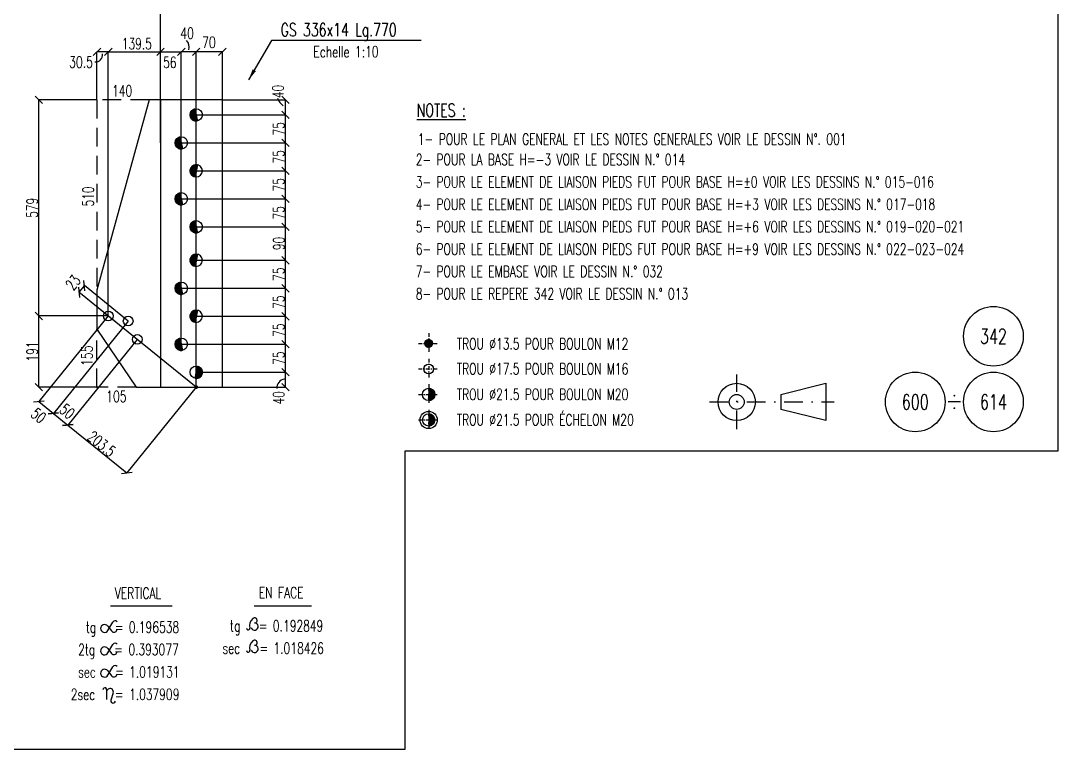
# Model space of a CAD drawing. Extents: x 591592 to 607812, y -3756 to 7724.
# Drawn here: x 602252 to 607812, y -3756 to 150 of the extents above; entities that cross this region are included whole.
import ezdxf
from ezdxf.enums import TextEntityAlignment as Align

# ---------------------------------------------------------------- set-up
doc = ezdxf.new("R2010")
doc.units = 0
doc.header["$LTSCALE"] = 200
doc.header["$MEASUREMENT"] = 0
doc.linetypes.add('DASHDOT', pattern=[1, 0.5, -0.25, 0, -0.25])
doc.linetypes.add('DASHED', pattern=[0.75, 0.5, -0.25])
doc.layers.get('0').update_dxf_attribs({"linetype": 'CONTINUOUS'})
for name, color, linetype in [('BOLLINI_1', 7, 'CONTINUOUS'), ('FORI', 2, 'CONTINUOUS'), ('LINEA-MEDIA', 7, 'CONTINUOUS'), ('LINEE_PIASTRA', 2, 'CONTINUOUS'), ('LINEE_PIASTRE', 2, 'CONTINUOUS'), ('LM', 7, 'CONTINUOUS'), ('LS', 7, 'CONTINUOUS'), ('MZ', 6, 'DASHDOT'), ('NOTATION', 2, 'CONTINUOUS'), ('PIASTRE', 5, 'CONTINUOUS'), ('PIEGA', 4, 'CONTINUOUS'), ('PIEGA_C_103_50', 7, 'CONTINUOUS'), ('SEZIONI', 7, 'CONTINUOUS'), ('titolo', 7, 'CONTINUOUS')]:
    doc.layers.add(name, color=color, linetype=linetype)
doc.styles.add('PIEGATI', font='ROMANS8.shx', dxfattribs={"width": 0.7})
doc.styles.add('QUOTE', font='ROMANS8.SHX', dxfattribs={"width": 0.7})
doc.styles.add('RQL', font='ROMANS8.SHX', dxfattribs={"width": 0.7})
doc.styles.add('RS', font='ROMANS8.shx', dxfattribs={"width": 0.7})
doc.styles.get("Standard").update_dxf_attribs({"font": 'ROMANS8.SHX', "width": 0.7})
doc.dimstyles.new('TRATTO', dxfattribs={"dimscale": 0, "dimtxt": 60, "dimasz": 40, "dimexe": 0, "dimexo": 0, "dimgap": 5, "dimtad": 1, "dimrnd": 0.5, "dimdsep": 46, "dimtxsty": 'RS', "dimblk1": 'OBLIQUE', "dimblk2": 'OBLIQUE', "dimsah": 1, "dimcen": 0.09, "dimclrd": 2, "dimclre": 2, "dimclrt": 7, "dimadec": 0, "dimazin": 0, "dimtfac": 1, "dimtix": 1, "dimtmove": 2, "dimatfit": 3, "dimfxl": 1, "dimtolj": 1, "dimtzin": 0, "dimarcsym": 0})

# ---------------------------------------------------------------- blocks, each defined once
blk = doc.blocks.new('xxx')
blk.add_circle((0, 0), 8)
at = {"color": 3, "style": 'RQL', "width": 0.7}
blk.add_attdef('POS', text='', height=4, dxfattribs=at).set_placement((0, 0), align=Align.MIDDLE)
at = {"color": 3, "style": 'RQL', "width": 0.7, "flags": 1}
blk.add_attdef('POS1', (-0.39, -5.42), '', height=2, dxfattribs=at)
at = {"style": 'RQL', "width": 0.7, "flags": 1}
blk.add_attdef('TIPO', (-0.39, -8.66), '', height=2, dxfattribs=at)
blk = doc.blocks.new('MRKR_98')
blk.add_point((0, 0))
at = {"color": 7, "style": 'QUOTE', "width": 0.5, "flags": 1}
for tag, p in [('TI', (3.7, 6.8)), ('NFORI', (3.7, 5.3)), ('AUX2', (3.7, 4.9)), ('FAM', (3.7, 4.5)), ('AUX1', (3.7, 4.2)), ('COMMESSA', (3.7, 3.8)), ('SPESSORE', (3.7, 2.5)), ('SV', (3.7, 1.8)), ('QUA', (3.7, 1.1)), ('DI_S', (3.7, 6.4)), ('D_S', (3.7, 6)), ('E_S', (3.7, 5.7)), ('MD', (3.7, 3.5)), ('MP', (3.7, 3.2)), ('LARGHEZZA', (3.7, 2.8)), ('NP', (3.7, 2.1)), ('PESO', (3.7, 1.4)), ('LUN', (3.7, 0.8)), ('PROF', (3.7, 0.4)), ('POS', (3.7, 0.1))]:
    blk.add_attdef(tag, p, '', height=0.2, dxfattribs=at)
at = {"color": 7, "flags": 1}
for tag, p in [('LAV1', (5.3, 6.9)), ('LAV2', (5.3, 6.5)), ('LAV3', (5.3, 6.2)), ('LAV4', (5.3, 5.9)), ('LAV5', (5.3, 5.5)), ('LAV6', (5.3, 5.2)), ('LAV7', (5.3, 4.9)), ('LAV8', (5.3, 4.5)), ('LAV9', (5.3, 4.2)), ('LAV10', (5.3, 3.9))]:
    blk.add_attdef(tag, p, '', height=0.2, dxfattribs=at)
blk = doc.blocks.new('16')
blk.add_circle((0, 0), 1)
blk = doc.blocks.new('20')
at = {"color": 0}
for p, q in [((0, 0.98), (0.02, 1)), ((0, 0.94), (0.06, 1)), ((1, -0.01), (0, 0.99)), ((0, 0.89), (0.1, 0.99)), ((0, 0.85), (0.14, 0.99)), ((0, 0.8), (0.18, 0.98)), ((0, 0.76), (0.22, 0.98)), ((0, 0.71), (0.25, 0.97)), ((0, 0.67), (0.29, 0.96)), ((1, -0.05), (0, 0.95)), ((0, 0.62), (0.32, 0.95)), ((0, 0.58), (0.36, 0.93)), ((0, 0.53), (0.39, 0.92)), ((0, 0.49), (0.42, 0.91)), ((1, -0.09), (0, 0.9)), ((0, 0.44), (0.45, 0.89)), ((0, 0.4), (0.48, 0.88)), ((0.99, -0.13), (0, 0.86)), ((0, 0.35), (0.51, 0.86)), ((0, 0.31), (0.54, 0.84)), ((0, 0.26), (0.56, 0.83)), ((0.99, -0.17), (0, 0.81)), ((0, 0.22), (0.59, 0.81)), ((0, 0.17), (0.61, 0.79)), ((0.98, -0.21), (0, 0.77)), ((0, 0.13), (0.64, 0.77)), ((0, 0.08), (0.66, 0.75)), ((0, 0.04), (0.69, 0.73)), ((0.97, -0.25), (0, 0.72)), ((0, -0.01), (0.71, 0.7)), ((0.96, -0.28), (0, 0.68)), ((0, -0.05), (0.73, 0.68)), ((0, -0.1), (0.75, 0.66)), ((0.95, -0.32), (0, 0.63)), ((0, -0.14), (0.77, 0.63)), ((0, -0.19), (0.79, 0.61)), ((0.94, -0.35), (0, 0.59)), ((0, -0.23), (0.81, 0.58)), ((0, -0.28), (0.83, 0.56)), ((0.92, -0.38), (0, 0.54)), ((0, -0.32), (0.85, 0.53)), ((0.91, -0.41), (0, 0.5)), ((0, -0.36), (0.87, 0.5)), ((0, -0.41), (0.88, 0.47)), ((0.9, -0.44), (0, 0.45)), ((0, -0.45), (0.9, 0.44)), ((0.88, -0.47), (0, 0.41)), ((0, -0.5), (0.91, 0.41)), ((0, -0.54), (0.92, 0.38)), ((0.87, -0.5), (0, 0.36)), ((0, -0.59), (0.94, 0.35)), ((0.85, -0.53), (0, 0.32)), ((0, -0.63), (0.95, 0.31)), ((0, -0.68), (0.96, 0.28)), ((0.83, -0.56), (0, 0.27)), ((0, -0.72), (0.97, 0.25)), ((0.81, -0.58), (0, 0.23)), ((0, -0.77), (0.98, 0.21)), ((0.79, -0.61), (0, 0.18)), ((0, -0.81), (0.99, 0.17)), ((0.77, -0.63), (0, 0.14)), ((0, -0.86), (0.99, 0.13)), ((0.75, -0.66), (0, 0.09)), ((0, -0.9), (1, 0.09)), ((0.73, -0.68), (0, 0.05)), ((0, -0.95), (1, 0.05)), ((0.71, -0.7), (0, 0.01)), ((0, -0.99), (1, 0.01)), ((1, 0.04), (0.04, 1)), ((1, 0.09), (0.09, 1)), ((0.99, 0.14), (0.14, 0.99)), ((0.98, 0.19), (0.19, 0.98)), ((0.97, 0.25), (0.25, 0.97)), ((0.95, 0.31), (0.31, 0.95)), ((0.92, 0.38), (0.38, 0.92)), ((0.88, 0.47), (0.47, 0.88)), ((0.81, 0.59), (0.59, 0.81)), ((0.69, -0.73), (0, -0.04)), ((0.66, -0.75), (0, -0.08)), ((0.64, -0.77), (0, -0.13)), ((0.61, -0.79), (0, -0.17)), ((0.59, -0.81), (0, -0.22)), ((0.56, -0.83), (0, -0.26)), ((0.54, -0.84), (0, -0.31)), ((0.51, -0.86), (0, -0.35)), ((0.48, -0.88), (0, -0.4)), ((0.45, -0.89), (0, -0.44)), ((0.42, -0.91), (0, -0.49)), ((0.39, -0.92), (0, -0.53)), ((0.36, -0.93), (0, -0.58)), ((0.32, -0.95), (0, -0.62)), ((0.29, -0.96), (0, -0.67)), ((0.25, -0.97), (0, -0.71)), ((0.22, -0.98), (0, -0.76)), ((0.18, -0.98), (0, -0.8)), ((0.14, -0.99), (0, -0.85)), ((0.1, -0.99), (0, -0.89)), ((0.04, -1), (1, -0.04)), ((0.09, -1), (1, -0.09)), ((0.14, -0.99), (0.99, -0.14)), ((0.19, -0.98), (0.98, -0.19)), ((0.25, -0.97), (0.97, -0.25)), ((0.31, -0.95), (0.95, -0.31)), ((0.38, -0.92), (0.92, -0.38)), ((0.47, -0.88), (0.88, -0.47)), ((0.59, -0.81), (0.81, -0.59))]:
    blk.add_line(p, q, dxfattribs=at)
blk.add_line((0, 1), (0, -1))
blk.add_circle((0, 0), 1)
blk = doc.blocks.new('_OBLIQUE')
at = {"color": 0, "linetype": 'ByBlock'}
blk.add_line((-0.5, -0.5), (0.5, 0.5), dxfattribs=at)
blk = doc.blocks.new('*D179')
at = {"layer": 'SEZIONI', "color": 2, "lineweight": -2, "transparency": 16777216}
for p, q in [((603192.6, -1734.1), (603670.6, -1734.1)), ((603670.6, -1814.1), (603670.6, -1734.1)), ((603332.6, -1814.1), (603670.6, -1814.1))]:
    blk.add_line(p, q, dxfattribs=at)
at = {"layer": 'SEZIONI', "color": 2, "lineweight": -2, "transparency": 16777216, "xscale": 40, "yscale": 40, "zscale": 40}
for p, rotation in [((603670.6, -1734.1), 90), ((603670.6, -1814.1), 270)]:
    blk.add_blockref('_OBLIQUE', p, dxfattribs=dict(at, rotation=rotation))
at = {"layer": 'SEZIONI', "color": 7, "transparency": 16777216, "insert": (603634.1, -1871.4), "char_height": 60, "attachment_point": 5, "rotation": 90, "style": 'RS'}
blk.add_mtext('\\A1;40', dxfattribs=at)
blk = doc.blocks.new('*D180')
at = {"layer": 'SEZIONI', "color": 2, "lineweight": -2, "transparency": 16777216}
for p, q in [((603112.6, -1584.1), (603670.6, -1584.1)), ((603670.6, -1734.1), (603670.6, -1584.1)), ((603192.6, -1734.1), (603670.6, -1734.1))]:
    blk.add_line(p, q, dxfattribs=at)
at = {"layer": 'SEZIONI', "color": 2, "lineweight": -2, "transparency": 16777216, "xscale": 40, "yscale": 40, "zscale": 40}
for p, rotation in [((603670.6, -1584.1), 90), ((603670.6, -1734.1), 270)]:
    blk.add_blockref('_OBLIQUE', p, dxfattribs=dict(at, rotation=rotation))
at = {"layer": 'SEZIONI', "color": 7, "transparency": 16777216, "insert": (603635.6, -1659.1), "char_height": 60, "attachment_point": 5, "rotation": 90, "style": 'RS'}
blk.add_mtext('\\A1;75', dxfattribs=at)
blk = doc.blocks.new('*D155')
at = {"layer": 'SEZIONI', "color": 2, "lineweight": -2, "transparency": 16777216}
for p, q in [((603192.6, -1434.1), (603670.6, -1434.1)), ((603670.6, -1584.1), (603670.6, -1434.1)), ((603112.6, -1584.1), (603670.6, -1584.1))]:
    blk.add_line(p, q, dxfattribs=at)
at = {"layer": 'SEZIONI', "color": 2, "lineweight": -2, "transparency": 16777216, "xscale": 40, "yscale": 40, "zscale": 40}
for p, rotation in [((603670.6, -1434.1), 90), ((603670.6, -1584.1), 270)]:
    blk.add_blockref('_OBLIQUE', p, dxfattribs=dict(at, rotation=rotation))
at = {"layer": 'SEZIONI', "color": 7, "transparency": 16777216, "insert": (603635.6, -1509.1), "char_height": 60, "attachment_point": 5, "rotation": 90, "style": 'RS'}
blk.add_mtext('\\A1;75', dxfattribs=at)
blk = doc.blocks.new('*D156')
at = {"layer": 'SEZIONI', "color": 2, "lineweight": -2, "transparency": 16777216}
for p, q in [((603112.6, -1284.1), (603670.6, -1284.1)), ((603670.6, -1434.1), (603670.6, -1284.1)), ((603192.6, -1434.1), (603670.6, -1434.1))]:
    blk.add_line(p, q, dxfattribs=at)
at = {"layer": 'SEZIONI', "color": 2, "lineweight": -2, "transparency": 16777216, "xscale": 40, "yscale": 40, "zscale": 40}
for p, rotation in [((603670.6, -1284.1), 90), ((603670.6, -1434.1), 270)]:
    blk.add_blockref('_OBLIQUE', p, dxfattribs=dict(at, rotation=rotation))
at = {"layer": 'SEZIONI', "color": 7, "transparency": 16777216, "insert": (603635.6, -1359.1), "char_height": 60, "attachment_point": 5, "rotation": 90, "style": 'RS'}
blk.add_mtext('\\A1;75', dxfattribs=at)
blk = doc.blocks.new('*D157')
at = {"layer": 'SEZIONI', "color": 2, "lineweight": -2, "transparency": 16777216}
for p, q in [((603192.6, -1134.1), (603670.6, -1134.1)), ((603670.6, -1284.1), (603670.6, -1134.1)), ((603112.6, -1284.1), (603670.6, -1284.1))]:
    blk.add_line(p, q, dxfattribs=at)
at = {"layer": 'SEZIONI', "color": 2, "lineweight": -2, "transparency": 16777216, "xscale": 40, "yscale": 40, "zscale": 40}
for p, rotation in [((603670.6, -1134.1), 90), ((603670.6, -1284.1), 270)]:
    blk.add_blockref('_OBLIQUE', p, dxfattribs=dict(at, rotation=rotation))
at = {"layer": 'SEZIONI', "color": 7, "transparency": 16777216, "insert": (603635.6, -1209.1), "char_height": 60, "attachment_point": 5, "rotation": 90, "style": 'RS'}
blk.add_mtext('\\A1;75', dxfattribs=at)
blk = doc.blocks.new('*D158')
at = {"layer": 'SEZIONI', "color": 2, "lineweight": -2, "transparency": 16777216}
for p, q in [((603192.6, -954.1), (603670.6, -954.1)), ((603670.6, -1134.1), (603670.6, -954.1)), ((603192.6, -1134.1), (603670.6, -1134.1))]:
    blk.add_line(p, q, dxfattribs=at)
at = {"layer": 'SEZIONI', "color": 2, "lineweight": -2, "transparency": 16777216, "xscale": 40, "yscale": 40, "zscale": 40}
for p, rotation in [((603670.6, -954.1), 90), ((603670.6, -1134.1), 270)]:
    blk.add_blockref('_OBLIQUE', p, dxfattribs=dict(at, rotation=rotation))
at = {"layer": 'SEZIONI', "color": 7, "transparency": 16777216, "insert": (603635.6, -1044.1), "char_height": 60, "attachment_point": 5, "rotation": 90, "style": 'RS'}
blk.add_mtext('\\A1;90', dxfattribs=at)
blk = doc.blocks.new('*D159')
at = {"layer": 'SEZIONI', "color": 2, "lineweight": -2, "transparency": 16777216}
for p, q in [((603112.6, -804.1), (603670.6, -804.1)), ((603670.6, -954.1), (603670.6, -804.1)), ((603192.6, -954.1), (603670.6, -954.1))]:
    blk.add_line(p, q, dxfattribs=at)
at = {"layer": 'SEZIONI', "color": 2, "lineweight": -2, "transparency": 16777216, "xscale": 40, "yscale": 40, "zscale": 40}
for p, rotation in [((603670.6, -804.1), 90), ((603670.6, -954.1), 270)]:
    blk.add_blockref('_OBLIQUE', p, dxfattribs=dict(at, rotation=rotation))
at = {"layer": 'SEZIONI', "color": 7, "transparency": 16777216, "insert": (603635.6, -879.1), "char_height": 60, "attachment_point": 5, "rotation": 90, "style": 'RS'}
blk.add_mtext('\\A1;75', dxfattribs=at)
blk = doc.blocks.new('*D160')
at = {"layer": 'SEZIONI', "color": 2, "lineweight": -2, "transparency": 16777216}
for p, q in [((603192.6, -654.1), (603670.6, -654.1)), ((603670.6, -804.1), (603670.6, -654.1)), ((603112.6, -804.1), (603670.6, -804.1))]:
    blk.add_line(p, q, dxfattribs=at)
at = {"layer": 'SEZIONI', "color": 2, "lineweight": -2, "transparency": 16777216, "xscale": 40, "yscale": 40, "zscale": 40}
for p, rotation in [((603670.6, -654.1), 90), ((603670.6, -804.1), 270)]:
    blk.add_blockref('_OBLIQUE', p, dxfattribs=dict(at, rotation=rotation))
at = {"layer": 'SEZIONI', "color": 7, "transparency": 16777216, "insert": (603635.6, -729.1), "char_height": 60, "attachment_point": 5, "rotation": 90, "style": 'RS'}
blk.add_mtext('\\A1;75', dxfattribs=at)
blk = doc.blocks.new('*D161')
at = {"layer": 'SEZIONI', "color": 2, "lineweight": -2, "transparency": 16777216}
for p, q in [((603112.6, -504.1), (603670.6, -504.1)), ((603670.6, -654.1), (603670.6, -504.1)), ((603192.6, -654.1), (603670.6, -654.1))]:
    blk.add_line(p, q, dxfattribs=at)
at = {"layer": 'SEZIONI', "color": 2, "lineweight": -2, "transparency": 16777216, "xscale": 40, "yscale": 40, "zscale": 40}
for p, rotation in [((603670.6, -504.1), 90), ((603670.6, -654.1), 270)]:
    blk.add_blockref('_OBLIQUE', p, dxfattribs=dict(at, rotation=rotation))
at = {"layer": 'SEZIONI', "color": 7, "transparency": 16777216, "insert": (603635.6, -579.1), "char_height": 60, "attachment_point": 5, "rotation": 90, "style": 'RS'}
blk.add_mtext('\\A1;75', dxfattribs=at)
blk = doc.blocks.new('*D162')
at = {"layer": 'SEZIONI', "color": 2, "lineweight": -2, "transparency": 16777216}
for p, q in [((603192.6, -354.1), (603670.6, -354.1)), ((603670.6, -504.1), (603670.6, -354.1)), ((603112.6, -504.1), (603670.6, -504.1))]:
    blk.add_line(p, q, dxfattribs=at)
at = {"layer": 'SEZIONI', "color": 2, "lineweight": -2, "transparency": 16777216, "xscale": 40, "yscale": 40, "zscale": 40}
for p, rotation in [((603670.6, -354.1), 90), ((603670.6, -504.1), 270)]:
    blk.add_blockref('_OBLIQUE', p, dxfattribs=dict(at, rotation=rotation))
at = {"layer": 'SEZIONI', "color": 7, "transparency": 16777216, "insert": (603635.6, -429.1), "char_height": 60, "attachment_point": 5, "rotation": 90, "style": 'RS'}
blk.add_mtext('\\A1;75', dxfattribs=at)
blk = doc.blocks.new('*D163')
at = {"layer": 'SEZIONI', "color": 2, "lineweight": -2, "transparency": 16777216}
for p, q in [((603332.6, -274.1), (603670.6, -274.1)), ((603670.6, -354.1), (603670.6, -274.1)), ((603192.6, -354.1), (603670.6, -354.1))]:
    blk.add_line(p, q, dxfattribs=at)
at = {"layer": 'SEZIONI', "color": 2, "lineweight": -2, "transparency": 16777216, "xscale": 40, "yscale": 40, "zscale": 40}
for p, rotation in [((603670.6, -274.1), 90), ((603670.6, -354.1), 270)]:
    blk.add_blockref('_OBLIQUE', p, dxfattribs=dict(at, rotation=rotation))
at = {"layer": 'SEZIONI', "color": 7, "transparency": 16777216, "insert": (603630.5, -228.7), "char_height": 60, "attachment_point": 5, "rotation": 90, "style": 'RS'}
blk.add_mtext('\\A1;40', dxfattribs=at)
blk = doc.blocks.new('*D164')
at = {"layer": 'SEZIONI', "color": 2, "lineweight": -2, "transparency": 16777216}
for p, q in [((603192.6, -354.1), (603192.6, -15.9)), ((603332.6, -15.9), (603192.6, -15.9)), ((603332.6, -274.1), (603332.6, -15.9))]:
    blk.add_line(p, q, dxfattribs=at)
at = {"layer": 'SEZIONI', "color": 2, "lineweight": -2, "transparency": 16777216, "xscale": 40, "yscale": 40, "zscale": 40, "rotation": 180}
blk.add_blockref('_OBLIQUE', (603192.6, -15.9), dxfattribs=at)
at = {"layer": 'SEZIONI', "color": 2, "lineweight": -2, "transparency": 16777216, "xscale": 40, "yscale": 40, "zscale": 40}
blk.add_blockref('_OBLIQUE', (603332.6, -15.9), dxfattribs=at)
at = {"layer": 'SEZIONI', "color": 7, "transparency": 16777216, "insert": (603260.8, 34.4), "char_height": 60, "attachment_point": 5, "style": 'RS'}
blk.add_mtext('\\A1;70', dxfattribs=at)
blk = doc.blocks.new('*D165')
at = {"layer": 'SEZIONI', "color": 2, "lineweight": -2, "transparency": 16777216}
for p, q in [((603112.6, -504.1), (603112.6, -15.9)), ((603192.6, -15.9), (603112.6, -15.9)), ((603192.6, -1814.1), (603192.6, -15.9))]:
    blk.add_line(p, q, dxfattribs=at)
at = {"layer": 'SEZIONI', "color": 2, "lineweight": -2, "transparency": 16777216, "xscale": 40, "yscale": 40, "zscale": 40, "rotation": 180}
blk.add_blockref('_OBLIQUE', (603112.6, -15.9), dxfattribs=at)
at = {"layer": 'SEZIONI', "color": 2, "lineweight": -2, "transparency": 16777216, "xscale": 40, "yscale": 40, "zscale": 40}
blk.add_blockref('_OBLIQUE', (603192.6, -15.9), dxfattribs=at)
at = {"layer": 'SEZIONI', "color": 7, "transparency": 16777216, "insert": (603143.2, 83.4), "char_height": 60, "attachment_point": 5, "style": 'RS'}
blk.add_mtext('\\A1;40', dxfattribs=at)
blk = doc.blocks.new('*D166')
at = {"layer": 'SEZIONI', "color": 2, "lineweight": -2, "transparency": 16777216}
for p, q in [((602660.6, -274.1), (602660.6, -15.9)), ((602721.2, -15.9), (602660.6, -15.9)), ((602721.2, -1432.4), (602721.2, -15.9))]:
    blk.add_line(p, q, dxfattribs=at)
at = {"layer": 'SEZIONI', "color": 2, "lineweight": -2, "transparency": 16777216, "xscale": 40, "yscale": 40, "zscale": 40, "rotation": 180}
blk.add_blockref('_OBLIQUE', (602660.6, -15.9), dxfattribs=at)
at = {"layer": 'SEZIONI', "color": 2, "lineweight": -2, "transparency": 16777216, "xscale": 40, "yscale": 40, "zscale": 40}
blk.add_blockref('_OBLIQUE', (602721.2, -15.9), dxfattribs=at)
at = {"layer": 'SEZIONI', "color": 7, "transparency": 16777216, "insert": (602575.1, -71.7), "char_height": 60, "attachment_point": 5, "style": 'RS'}
blk.add_mtext('\\A1;30.5', dxfattribs=at)
blk = doc.blocks.new('*D167')
at = {"layer": 'SEZIONI', "color": 2, "lineweight": -2, "transparency": 16777216}
for p, q in [((602721.2, -1432.4), (602349.4, -1891.6)), ((602827.9, -1459.6), (602427.1, -1954.5)), ((602349.4, -1891.6), (602427.1, -1954.5))]:
    blk.add_line(p, q, dxfattribs=at)
at = {"layer": 'SEZIONI', "color": 2, "lineweight": -2, "transparency": 16777216, "xscale": 40, "yscale": 40, "zscale": 40}
for p, rotation in [((602349.4, -1891.6), 141.0060509640001), ((602427.1, -1954.5), 321.0060509640001)]:
    blk.add_blockref('_OBLIQUE', p, dxfattribs=dict(at, rotation=rotation))
at = {"layer": 'SEZIONI', "color": 7, "transparency": 16777216, "insert": (602347.8, -1966.5), "char_height": 60, "attachment_point": 5, "rotation": 321.0061, "style": 'RS'}
blk.add_mtext('\\A1;50', dxfattribs=at)
blk = doc.blocks.new('*D168')
at = {"layer": 'SEZIONI', "color": 2, "lineweight": -2, "transparency": 16777216}
for p, q in [((602827.9, -1459.6), (602427.1, -1954.5)), ((602876.6, -1558.3), (602504.9, -2017.5)), ((602427.1, -1954.5), (602504.9, -2017.5))]:
    blk.add_line(p, q, dxfattribs=at)
at = {"layer": 'SEZIONI', "color": 2, "lineweight": -2, "transparency": 16777216, "xscale": 40, "yscale": 40, "zscale": 40}
for p, rotation in [((602427.1, -1954.5), 141.0060509640001), ((602504.9, -2017.5), 321.0060509640001)]:
    blk.add_blockref('_OBLIQUE', p, dxfattribs=dict(at, rotation=rotation))
at = {"layer": 'SEZIONI', "color": 7, "transparency": 16777216, "insert": (602500.9, -1944), "char_height": 60, "attachment_point": 5, "rotation": 321.0061, "style": 'RS'}
blk.add_mtext('\\A1;50', dxfattribs=at)
blk = doc.blocks.new('*D186')
at = {"layer": 'SEZIONI', "color": 2, "lineweight": -2, "transparency": 16777216}
for p, q in [((602876.6, -1558.3), (602504.9, -2017.5)), ((603192.6, -1814.1), (602820.9, -2273.3)), ((602504.9, -2017.5), (602820.9, -2273.3))]:
    blk.add_line(p, q, dxfattribs=at)
at = {"layer": 'SEZIONI', "color": 2, "lineweight": -2, "transparency": 16777216, "xscale": 40, "yscale": 40, "zscale": 40}
for p, rotation in [((602504.9, -2017.5), 141.0060509640001), ((602820.9, -2273.3), 321.0060509640001)]:
    blk.add_blockref('_OBLIQUE', p, dxfattribs=dict(at, rotation=rotation))
at = {"layer": 'SEZIONI', "color": 7, "transparency": 16777216, "insert": (602684.9, -2118.2), "char_height": 60, "attachment_point": 5, "rotation": 321.0061, "style": 'RS'}
blk.add_mtext('\\A1;203.5', dxfattribs=at)
blk = doc.blocks.new('*D169')
at = {"layer": 'SEZIONI', "color": 2, "lineweight": -2, "transparency": 16777216}
for p, q in [((602593.3, -1269.7), (602564.3, -1305.4)), ((602827.9, -1459.6), (602593.3, -1269.7)), ((602798.9, -1495.3), (602564.3, -1305.4))]:
    blk.add_line(p, q, dxfattribs=at)
at = {"layer": 'SEZIONI', "color": 2, "lineweight": -2, "transparency": 16777216, "xscale": 40, "yscale": 40, "zscale": 40}
for p, rotation in [((602564.3, -1305.4), 231.006050964), ((602593.3, -1269.7), 51.00605096400001)]:
    blk.add_blockref('_OBLIQUE', p, dxfattribs=dict(at, rotation=rotation))
at = {"layer": 'SEZIONI', "color": 7, "transparency": 16777216, "insert": (602532.3, -1253), "char_height": 60, "attachment_point": 5, "rotation": 51.0061, "style": 'RS'}
blk.add_mtext('\\A1;23', dxfattribs=at)
blk = doc.blocks.new('LPIEGA')
at = {"color": 0, "linetype": 'ByBlock'}
blk.add_line((0, 0), (1, 0), dxfattribs=at)
at = {"color": 0}
for tag, p in [('VUOTO3', (1, 13)), ('VUOTO2', (1, 11)), ('VUOTO1', (1, 9))]:
    blk.add_attdef(tag, p, '', height=1, dxfattribs=at)
at = {"color": 0, "flags": 1}
for tag, p in [('ANG_PIE', (1, 7)), ('INC_PIE', (1, 5)), ('CF', (1, 3)), ('RAGGIO', (1, 1))]:
    blk.add_attdef(tag, p, '', height=1, dxfattribs=at)
blk = doc.blocks.new('*D181')
at = {"layer": 'SEZIONI', "color": 2, "lineweight": -2, "transparency": 16777216}
for p, q in [((602721.2, -1432.4), (602721.2, -15.9)), ((602721.2, -15.9), (603000.6, -15.9)), ((603000.6, -504.1), (603000.6, -15.9))]:
    blk.add_line(p, q, dxfattribs=at)
at = {"layer": 'SEZIONI', "color": 2, "lineweight": -2, "transparency": 16777216, "xscale": 40, "yscale": 40, "zscale": 40, "rotation": 180.0000000000001}
blk.add_blockref('_OBLIQUE', (602721.2, -15.9), dxfattribs=at)
at = {"layer": 'SEZIONI', "color": 2, "lineweight": -2, "transparency": 16777216, "xscale": 40, "yscale": 40, "zscale": 40}
blk.add_blockref('_OBLIQUE', (603000.6, -15.9), dxfattribs=at)
at = {"layer": 'SEZIONI', "color": 7, "transparency": 16777216, "insert": (602874.3, 27.3), "char_height": 60, "attachment_point": 5, "style": 'RS'}
blk.add_mtext('\\A1;139.5', dxfattribs=at)
blk = doc.blocks.new('*D170')
at = {"layer": 'SEZIONI', "color": 2, "lineweight": -2, "transparency": 16777216}
for p, q in [((603000.6, -504.1), (603000.6, -15.9)), ((603000.6, -15.9), (603112.6, -15.9)), ((603112.6, -1584.1), (603112.6, -15.9))]:
    blk.add_line(p, q, dxfattribs=at)
at = {"layer": 'SEZIONI', "color": 2, "lineweight": -2, "transparency": 16777216, "xscale": 40, "yscale": 40, "zscale": 40, "rotation": 180.0000000000001}
blk.add_blockref('_OBLIQUE', (603000.6, -15.9), dxfattribs=at)
at = {"layer": 'SEZIONI', "color": 2, "lineweight": -2, "transparency": 16777216, "xscale": 40, "yscale": 40, "zscale": 40}
blk.add_blockref('_OBLIQUE', (603112.6, -15.9), dxfattribs=at)
at = {"layer": 'SEZIONI', "color": 7, "transparency": 16777216, "insert": (603050.8, -72.6), "char_height": 60, "attachment_point": 5, "style": 'RS'}
blk.add_mtext('\\A1;56', dxfattribs=at)
blk = doc.blocks.new('*D171')
at = {"layer": 'titolo', "color": 2, "lineweight": -2, "transparency": 16777216}
for p, q in [((602721.2, -1432.4), (602348.8, -1432.4)), ((602348.8, -1814.1), (602348.8, -1432.4)), ((602660.6, -1814.1), (602348.8, -1814.1))]:
    blk.add_line(p, q, dxfattribs=at)
at = {"layer": 'titolo', "color": 2, "lineweight": -2, "transparency": 16777216, "xscale": 40, "yscale": 40, "zscale": 40}
for p, rotation in [((602348.8, -1432.4), 90), ((602348.8, -1814.1), 270)]:
    blk.add_blockref('_OBLIQUE', p, dxfattribs=dict(at, rotation=rotation))
at = {"layer": 'titolo', "color": 7, "transparency": 16777216, "insert": (602313.8, -1623.2), "char_height": 60, "attachment_point": 5, "rotation": 90, "style": 'RS'}
blk.add_mtext('\\A1;191', dxfattribs=at)
blk = doc.blocks.new('*D172')
at = {"layer": 'titolo', "color": 2, "lineweight": -2, "transparency": 16777216}
for p, q in [((602660.6, -274.1), (602348.8, -274.1)), ((602348.8, -1432.4), (602348.8, -274.1)), ((602721.2, -1432.4), (602348.8, -1432.4))]:
    blk.add_line(p, q, dxfattribs=at)
at = {"layer": 'titolo', "color": 2, "lineweight": -2, "transparency": 16777216, "xscale": 40, "yscale": 40, "zscale": 40}
for p, rotation in [((602348.8, -274.1), 90), ((602348.8, -1432.4), 270)]:
    blk.add_blockref('_OBLIQUE', p, dxfattribs=dict(at, rotation=rotation))
at = {"layer": 'titolo', "color": 7, "transparency": 16777216, "insert": (602313.8, -853.2), "char_height": 60, "attachment_point": 5, "rotation": 90, "style": 'RS'}
blk.add_mtext('\\A1;579', dxfattribs=at)
blk = doc.blocks.new('12')
at = {"color": 0}
for p, q in [((-1, 0.06), (-0.06, 1)), ((-1, 0.01), (-0.01, 1)), ((-1, -0.03), (0.03, 1)), ((-1, -0.07), (0.07, 1)), ((0.09, -1), (-1, 0.09)), ((0.05, -1), (-1, 0.05)), ((0, -1), (-1, 0)), ((-0.99, 0.16), (-0.16, 0.99)), ((-0.99, 0.11), (-0.11, 0.99)), ((-0.99, -0.11), (0.11, 0.99)), ((-0.99, -0.15), (0.15, 0.99)), ((0.17, -0.99), (-0.99, 0.17)), ((0.13, -0.99), (-0.99, 0.13)), ((-0.98, 0.22), (-0.22, 0.98)), ((-0.98, -0.19), (0.19, 0.98)), ((0.21, -0.98), (-0.98, 0.21)), ((-0.97, -0.23), (0.23, 0.97)), ((0.24, -0.97), (-0.97, 0.24)), ((-0.96, 0.28), (-0.28, 0.96)), ((-0.96, -0.27), (0.27, 0.96)), ((0.28, -0.96), (-0.96, 0.28)), ((-0.95, -0.3), (0.3, 0.95)), ((0.31, -0.95), (-0.95, 0.31)), ((-0.94, 0.34), (-0.34, 0.94)), ((-0.94, -0.33), (0.33, 0.94)), ((0.35, -0.94), (-0.94, 0.35)), ((-0.93, -0.37), (0.37, 0.93)), ((0.38, -0.93), (-0.93, 0.38)), ((-0.92, -0.4), (0.4, 0.92)), ((-0.91, 0.42), (-0.42, 0.91)), ((0.41, -0.91), (-0.91, 0.41)), ((-0.9, -0.43), (0.43, 0.9)), ((0.44, -0.9), (-0.9, 0.44)), ((-0.89, -0.46), (0.46, 0.89)), ((0.47, -0.88), (-0.88, 0.47)), ((-0.87, -0.49), (0.49, 0.87)), ((0.5, -0.87), (-0.87, 0.5)), ((-0.86, 0.52), (-0.52, 0.86)), ((-0.86, -0.52), (0.52, 0.86)), ((0.53, -0.85), (-0.85, 0.53)), ((-0.84, -0.54), (0.54, 0.84)), ((0.55, -0.83), (-0.83, 0.55)), ((-0.82, -0.57), (0.57, 0.82)), ((0.58, -0.81), (-0.81, 0.58)), ((-0.8, -0.6), (0.6, 0.8)), ((0.61, -0.79), (-0.79, 0.61)), ((-0.78, -0.62), (0.62, 0.78)), ((0.63, -0.78), (-0.78, 0.63)), ((-0.76, -0.65), (0.65, 0.76)), ((0.66, -0.75), (-0.75, 0.66)), ((-0.74, -0.67), (0.67, 0.74)), ((0.68, -0.73), (-0.73, 0.68)), ((-0.72, -0.69), (0.69, 0.72)), ((0.7, -0.71), (-0.71, 0.7)), ((-0.7, -0.72), (0.72, 0.7)), ((0.73, -0.69), (-0.69, 0.73)), ((0.75, -0.67), (-0.67, 0.75)), ((-0.67, -0.74), (0.74, 0.67)), ((-0.65, -0.76), (0.76, 0.65)), ((0.77, -0.64), (-0.64, 0.77)), ((-0.63, -0.78), (0.78, 0.63)), ((0.79, -0.62), (-0.62, 0.79)), ((-0.6, -0.8), (0.8, 0.6)), ((0.81, -0.59), (-0.59, 0.81)), ((-0.57, -0.82), (0.82, 0.57)), ((0.83, -0.56), (-0.56, 0.83)), ((-0.55, -0.84), (0.84, 0.55)), ((0.84, -0.54), (-0.54, 0.84)), ((-0.52, -0.85), (0.85, 0.52)), ((0.86, -0.51), (-0.51, 0.86)), ((-0.49, -0.87), (0.87, 0.49)), ((0.88, -0.48), (-0.48, 0.88)), ((-0.46, -0.89), (0.89, 0.46)), ((0.89, -0.45), (-0.45, 0.89)), ((-0.43, -0.9), (0.9, 0.43)), ((0.91, -0.42), (-0.42, 0.91)), ((-0.4, -0.92), (0.92, 0.4)), ((0.92, -0.39), (-0.39, 0.92)), ((-0.37, -0.93), (0.93, 0.37)), ((0.93, -0.36), (-0.36, 0.93)), ((-0.34, -0.94), (0.94, 0.34)), ((0.95, -0.33), (-0.33, 0.95)), ((-0.3, -0.95), (0.95, 0.3)), ((0.96, -0.29), (-0.29, 0.96)), ((-0.27, -0.96), (0.96, 0.27)), ((0.97, -0.26), (-0.26, 0.97)), ((-0.23, -0.97), (0.97, 0.23)), ((0.98, -0.22), (-0.22, 0.98)), ((-0.2, -0.98), (0.98, 0.2)), ((0.98, -0.18), (-0.18, 0.98)), ((-0.16, -0.99), (0.99, 0.16)), ((0.99, -0.14), (-0.14, 0.99)), ((-0.12, -0.99), (0.99, 0.12)), ((0.99, -0.1), (-0.1, 0.99)), ((-0.08, -1), (1, 0.08)), ((1, -0.06), (-0.06, 1)), ((-0.04, -1), (1, 0.04)), ((1, -0.02), (-0.02, 1)), ((1, 0.02), (0.02, 1)), ((1, 0.07), (0.07, 1)), ((0.99, 0.12), (0.12, 0.99)), ((0.98, 0.17), (0.17, 0.98)), ((0.97, 0.23), (0.23, 0.97)), ((0.96, 0.29), (0.29, 0.96)), ((0.93, 0.36), (0.36, 0.93)), ((0.9, 0.44), (0.44, 0.9)), ((0.84, 0.55), (0.55, 0.84)), ((-0.04, -1), (-1, -0.04)), ((-0.09, -1), (-1, -0.09)), ((-0.14, -0.99), (-0.99, -0.14)), ((-0.2, -0.98), (-0.98, -0.2)), ((-0.25, -0.97), (-0.97, -0.25)), ((-0.32, -0.95), (-0.95, -0.32)), ((-0.39, -0.92), (-0.92, -0.39)), ((-0.48, -0.88), (-0.88, -0.48)), ((-0.6, -0.8), (-0.8, -0.6)), ((0.01, -1), (1, -0.01)), ((0.05, -1), (1, -0.05)), ((0.1, -0.99), (0.99, -0.1)), ((0.15, -0.99), (0.99, -0.15)), ((0.21, -0.98), (0.98, -0.21)), ((0.27, -0.96), (0.96, -0.27)), ((0.33, -0.94), (0.94, -0.33)), ((0.41, -0.91), (0.91, -0.41)), ((0.5, -0.87), (0.87, -0.5)), ((0.66, -0.75), (0.75, -0.66))]:
    blk.add_line(p, q, dxfattribs=at)
blk.add_circle((0, 0), 1)

msp = doc.modelspace()

# ---------------------------------------------------------------- linework, layer by layer
at = {"color": 2, "linetype": 'DASHED'}
for p, q in [((602940.648, -274.09), (602660.648, -274.09)), ((602660.648, -274.09), (602660.648, -1294.09)), ((602660.648, -1814.09), (602660.648, -1504.09)), ((602870.648, -1814.09), (602660.648, -1814.09))]:
    msp.add_line(p, q, dxfattribs=at)
at = {"color": 0}
for p, q in [((606326.152, -1853.475), (606566.589, -1793.475)), ((606566.589, -1793.475), (606566.589, -1993.475)), ((606326.152, -1853.475), (606326.152, -1933.475)), ((606566.589, -1993.475), (606326.152, -1933.475))]:
    msp.add_line(p, q, dxfattribs=at)
for radius in [100, 40]:
    msp.add_circle((606088.88, -1893.475), radius, dxfattribs=at)
at = {"layer": 'LINEA-MEDIA'}
for p, q in [((602732.361, -2986.508), (603063.881, -2986.508)), ((603503.739, -2986.508), (603810.702, -2986.508)), ((602718.03, -3095.122), (602737.884, -3121.384)), ((602719.35, -3118.528), (602746.014, -3073.499)), ((602718.03, -3215.294), (602737.884, -3241.557)), ((602719.35, -3238.701), (602746.014, -3193.672)), ((602718.03, -3334.966), (602737.884, -3361.228)), ((602719.35, -3358.372), (602746.014, -3313.343)), ((602712.479, -3436.369), (602712.479, -3488.859)), ((602747.676, -3453.638), (602735.611, -3492.387))]:
    msp.add_line(p, q, dxfattribs=at)
for centre, radius, start, end in [((603530.363, -3093.202), 51.996, 132.141042, 193.778634), ((603505.28, -3064.397), 13.827, 270, 135.157666), ((602701.248, -3107.809), 21.038, 37.08899, 329.368163), ((602758.185, -3080.706), 14.145, 36.935571, 149.368163), ((603471.084, -3107.172), 8.921, 179.906205, 10.244605), ((603505.28, -3097.582), 19.358, 200.722607, 90), ((602751.381, -3111.181), 16.92, 217.08899, 345.851113), ((602701.248, -3227.981), 21.038, 37.08899, 329.368163), ((602758.185, -3200.879), 14.145, 36.935571, 149.368163), ((603530.363, -3212.79), 51.996, 132.141042, 193.778634), ((603505.28, -3217.17), 19.358, 200.722607, 90), ((603505.28, -3183.985), 13.827, 270, 135.157666), ((602751.381, -3231.353), 16.92, 217.08899, 345.851113), ((603471.084, -3226.76), 8.921, 179.906205, 10.244605), ((602701.248, -3347.653), 21.038, 37.08899, 329.368163), ((602758.185, -3320.55), 14.145, 36.935571, 149.368163), ((602751.381, -3351.025), 16.92, 217.08899, 345.851113), ((602702.406, -3435.629), 10.074, 355.786368, 189.399767), ((602730.392, -3448.256), 18.103, 342.70498, 171.681716), ((602747.371, -3496.049), 12.317, 162.70498, 355.007087)]:
    msp.add_arc(centre, radius, start, end, dxfattribs=at)
at = {"layer": 'LINEE_PIASTRA'}
for p, q in [((602940.648, -274.09), (602660.648, -1294.09)), ((602660.648, -1504.09), (602870.648, -1814.09))]:
    msp.add_line(p, q, dxfattribs=at)
at = {"layer": 'LINEE_PIASTRE'}
for p, q in [((603332.648, -274.09), (602940.648, -274.09)), ((603332.648, -1814.09), (603332.648, -274.09)), ((602660.648, -1294.09), (602660.648, -1504.09)), ((602870.648, -1814.09), (603332.648, -1814.09))]:
    msp.add_line(p, q, dxfattribs=at)
at = {"layer": 'LS', "color": 6}
for p, q in [((603596.015, 44.829), (603473.404, -166.835)), ((604398.826, 44.829), (603596.015, 44.829))]:
    msp.add_line(p, q, dxfattribs=at)
at = {"layer": 'LS', "color": 2}
msp.add_line((603192.648, -1814.09), (602660.648, -1383.377), dxfattribs=at)
at = {"layer": 'LS', "color": 0}
msp.add_line((607288.933, -1893.475), (607221.598, -1893.475), dxfattribs=at)
at = {"layer": 'LS', "color": 8}
msp.add_lwpolyline([(591591.982, 7724.403), (591591.982, -3755.597), (604311.982, -3755.597), (604311.982, -2155.597), (607811.982, -2155.597), (607811.982, 7724.403), (591591.982, 7724.403)], close=True, dxfattribs=at)
at = {"layer": 'LS', "color": 2, "const_width": 9.5}
msp.add_lwpolyline([(603197.879, -1813.644, -1), (603187.417, -1814.535, -1)], format="xyb", close=True, dxfattribs=at)
at = {"layer": 'LS', "color": 0, "const_width": 4.5}
for points in [[(607252.516, -1859.808, 1), (607258.016, -1859.808, 1)], [(607252.516, -1927.143, 1), (607258.016, -1927.143, 1)]]:
    msp.add_lwpolyline(points, format="xyb", close=True, dxfattribs=at)
at = {"layer": 'LS', "color": 0}
msp.add_circle((604438.141, -1990.117), 45.935, dxfattribs=at)
at = {"layer": 'LS', "color": 6}
for centre, radius, start, end in [((603099.533, 8.406), 55.52, 345.367839, 41.548741), ((602653.543, -32.289), 37.489, 264.012599, 6.938595), ((603708.533, -233.802), 87.145, 201.06148, 235.089013), ((603670.607, -1817.883), 46.416, 95.545031, 185.299696)]:
    msp.add_arc(centre, radius, start, end, dxfattribs=at)
msp.add_solid([(603494.825, -109.905), (603473.404, -166.835), (603512.132, -119.929)], dxfattribs=at)
at = {"layer": 'MZ', "ltscale": 0.2}
for p, q in [((604438.141, -1524.778), (604438.141, -1634.496)), ((604383.282, -1579.637), (604493, -1579.637)), ((604438.141, -1661.605), (604438.141, -1771.323)), ((604438.141, -1661.605), (604438.141, -1771.323)), ((604383.282, -1716.464), (604493, -1716.464)), ((604383.282, -1716.464), (604493, -1716.464)), ((604438.141, -1798.431), (604438.141, -1908.149)), ((604383.282, -1853.29), (604493, -1853.29)), ((604383.282, -1853.29), (604493, -1853.29)), ((604438.141, -1935.258), (604438.141, -2044.976)), ((604383.282, -1990.117), (604493, -1990.117))]:
    msp.add_line(p, q, dxfattribs=at)
at = {"layer": 'MZ'}
for p, q in [((606088.88, -2040.082), (606088.88, -1746.868)), ((605942.273, -1893.475), (606611.784, -1893.475))]:
    msp.add_line(p, q, dxfattribs=at)
at = {"layer": 'PIEGA', "color": 6}
msp.add_line((603000.648, -274.09), (603000.648, -1814.09), dxfattribs=at)
at = {"layer": 'SEZIONI'}
msp.add_line((603000.648, -274.09), (603000.648, 546.989), dxfattribs=at)

# ---------------------------------------------------------------- block references
at = {"layer": 'BOLLINI_1', "xscale": 19.9979999999973, "yscale": 19.9979999999973, "zscale": 19.9979999999973}
for p, values in [((607464.829, -1541.083), {'POS': '342'}), ((607045.703, -1893.475), {'POS': '600'}), ((607464.829, -1893.475), {'POS': '614'})]:
    msp.add_blockref('xxx', p, dxfattribs=at).add_auto_attribs(values)
at = {"layer": 'FORI'}
for name, p, xscale, yscale, zscale, rotation in [('20', (603192.648, -354.09), 33, 33, 33, 190.9154326064849), ('20', (603112.648, -504.09), 33, 33, 33, 190.9154326064849), ('20', (603192.648, -654.09), -33, 32.99999999999999, 33, 349.0845673859999), ('20', (603112.648, -804.09), 33, 33, 33, 190.9154326064849), ('20', (603192.648, -954.09), 33, 33, 33, 190.9154326064849), ('20', (603192.648, -1134.09), -33.00000000000001, 33.00000000000001, 33.00000000000001, 349.0845673859999), ('20', (603112.648, -1284.09), 33, 33, 33, 190.9154326064849), ('16', (602721.206, -1432.405), 26, 26, 26, 349.0845673897693), ('16', (602827.872, -1459.577), 26, 26, 26, 349.0845673859999), ('20', (603192.648, -1434.09), -33, 32.99999999999999, 33, 349.0845673859999), ('16', (602876.648, -1558.253), 26, 26, 26, 349.0845673897693), ('20', (603112.648, -1584.09), 33, 33, 33, 190.9154326064849), ('20', (603192.648, -1734.09), 33, 33, 33, 349.0845673859999)]:
    msp.add_blockref(name, p, dxfattribs=dict(at, xscale=xscale, yscale=yscale, zscale=zscale, rotation=rotation))
at = {"layer": 'LM'}
for name, p, xscale, yscale, zscale, rotation in [('12', (604438.141, -1579.637), 20.79999999948258, 20.79999999948258, 20.79999999948258, 344.7569620653314), ('16', (604438.141, -1716.464), 26.00000000013639, 26.00000000013639, 26.00000000013639, 280.755082505952), ('20', (604438.141, -1853.29), 33, 33, 33, 358.474256613)]:
    msp.add_blockref(name, p, dxfattribs=dict(at, xscale=xscale, yscale=yscale, zscale=zscale, rotation=rotation))
at = {"layer": 'LM', "xscale": 32.90000000037241, "yscale": 32.90000000037241, "zscale": 32.90000000037241}
msp.add_blockref('20', (604438.141, -1990.117), dxfattribs=at)
at = {"layer": 'PIASTRE'}
ref = msp.add_blockref('MRKR_98', (602660.648, -1814.09), dxfattribs=dict(at, xscale=2, yscale=2, zscale=2))
ref.add_attrib('PROF', 'GS 336x14 Lg.770', (603644.985, 66.892), dxfattribs={"layer": '0', "color": 2, "height": 70, "style": 'PIEGATI', "width": 0.7})
at = {"layer": 'PIEGA_C_103_50'}
ref = msp.add_blockref('LPIEGA', (603000.648, -274.09), dxfattribs=dict(at, xscale=1540, zscale=1540, rotation=270))
ref.add_attrib('RAGGIO', 'R=5', (603112.42, 416.386), dxfattribs={"layer": '0', "color": 7, "height": 60, "style": 'RS', "width": 0.7})
ref.add_attrib('CF', 'PLI A CHAUD', (603113.504, 329.966), dxfattribs={"layer": '0', "color": 7, "height": 60, "style": 'RS', "width": 0.7})

# ---------------------------------------------------------------- texts
at = {"layer": 'LINEA-MEDIA', "style": 'RS', "width": 0.7}
for s, p in [('VERTICAL', (602756.42, -2948.506)), ('EN FACE', (603527.997, -2945.675)), ('tg   = 0.196538', (602601.032, -3131.142)), ('tg   = 0.192849', (603373.333, -3123.899)), ('2tg   = 0.393077', (602559.56, -3251.144)), ('sec   = 1.018426', (603333.506, -3243.901)), ('sec   = 1.019131', (602560.002, -3371.145)), ('2sec   = 1.037909', (602519.938, -3491.147))]:
    msp.add_text(s, height=60.0007, dxfattribs=at).set_placement(p)
at = {"layer": 'LM', "color": 0, "style": 'RS', "width": 0.7}
msp.add_text('1- POUR LE PLAN GENERAL ET LES NOTES GENERALES VOIR LE DESSIN N%%D. 001', height=60, dxfattribs=at).set_placement((604380.275, -514.42))
at = {"layer": 'LM', "style": 'RS', "width": 0.7}
for s, p in [('2- POUR LA BASE H=-3 VOIR LE DESSIN N.° 014', (604368.664, -623.91)), ('3- POUR LE ELEMENT DE LIAISON PIEDS FUT POUR BASE H=%%P0 VOIR LES DESSINS N.° 015-016', (604368.664, -743.91)), ('4- POUR LE ELEMENT DE LIAISON PIEDS FUT POUR BASE H=+3 VOIR LES DESSINS N.° 017-018', (604368.664, -863.91)), ('5- POUR LE ELEMENT DE LIAISON PIEDS FUT POUR BASE H=+6 VOIR LES DESSINS N.° 019-020-021', (604368.664, -983.91)), ('6- POUR LE ELEMENT DE LIAISON PIEDS FUT POUR BASE H=+9 VOIR LES DESSINS N.° 022-023-024', (604368.664, -1103.91)), ('7- POUR LE EMBASE VOIR LE DESSIN N.° 032', (604368.664, -1223.91)), ('8- POUR LE REPERE 342 VOIR LE DESSIN N.° 013', (604368.664, -1343.91))]:
    msp.add_text(s, height=60, dxfattribs=at).set_placement(p)
at = {"layer": 'LM', "linetype": 'ByBlock', "style": 'RS', "width": 0.7}
for s, p in [('TROU %%C13.5 POUR BOULON M12', (604588.421, -1612.198)), ('TROU %%C17.5 POUR BOULON M16', (604588.459, -1745.98)), ('TROU %%C21.5 POUR BOULON M20', (604588.459, -1882.807)), ('TROU %%C21.5 POUR ÉCHELON M20', (604588.433, -2019.633))]:
    msp.add_text(s, height=60, dxfattribs=at).set_placement(p)
at = {"layer": 'LS', "color": 7, "style": 'RS', "width": 0.7}
msp.add_text('Echelle 1:10', height=60, dxfattribs=at).set_placement((603819.969, -45.62))
at = {"layer": 'NOTATION', "color": 0, "style": 'RS', "width": 0.7}
msp.add_text('%%uNOTES :', height=70, dxfattribs=at).set_placement((604374.119, -364.618))
at = {"layer": 'SEZIONI', "color": 2, "style": 'RS', "width": 0.7}
for s, p in [('140', (602795.863, -225.826)), ('105', (602764.461, -1864.003))]:
    msp.add_text(s, height=60, dxfattribs=at).set_placement(p, align=Align.MIDDLE)
for s, p in [('510', (602613.013, -791.837)), ('155', (602607.069, -1645.452))]:
    msp.add_text(s, height=60, rotation=90, dxfattribs=at).set_placement(p, align=Align.MIDDLE)

# ---------------------------------------------------------------- dimensions: what is measured, and where the dimension line sits
at = {"layer": 'SEZIONI'}
for base, p1, p2, angle, text, picture, middle, dimtype in [((603112.648, -15.916), (603192.648, -1814.09), (603112.648, -504.09), 180, '40', '*D165', (603143.24, 83.4), 128), ((603192.648, -15.916), (603332.648, -274.09), (603192.648, -354.09), 180, '70', '*D164', (603260.803, 34.374), 128), ((602660.648, -15.916), (602721.206, -1432.405), (602660.648, -274.09), 180, '30.5', '*D166', (602575.137, -71.726), 128), ((603670.591, -274.09), (603192.648, -354.09), (603332.648, -274.09), 90, '40', '*D163', (603630.492, -228.719), 128), ((602564.346, -1305.41), (602827.872, -1459.577), (602798.927, -1495.329), 231.006051, '23', '*D169', (602532.3, -1252.951), 128), ((602427.142, -1954.545), (602721.206, -1432.405), (602827.872, -1459.577), 321.006051, '50', '*D167', (602347.789, -1966.456), 128), ((602504.863, -2017.469), (602827.872, -1459.577), (602876.648, -1558.253), 321.006051, '50', '*D168', (602500.871, -1944.01), 128), ((603670.591, -1734.09), (603332.648, -1814.09), (603192.648, -1734.09), 90, '40', '*D179', (603634.141, -1871.441), 160)]:
    dim = msp.add_linear_dim(base=base, p1=p1, p2=p2, angle=angle, text=text, dimstyle='TRATTO', override={"dimscale": 1}, dxfattribs=at)
    dim.commit()
    dim.dimension.update_dxf_attribs({"geometry": picture, "text_midpoint": middle, "dimtype": dimtype})
for base, p1, p2, text, picture, middle, dimtype in [((603000.648, -15.916), (602721.206, -1432.405), (603000.648, -504.09), '139.5', '*D181', (602874.253, 27.301), 160), ((603112.648, -15.916), (603000.648, -504.09), (603112.648, -1584.09), '56', '*D170', (603050.786, -72.645), 128)]:
    dim = msp.add_linear_dim(base=base, p1=p1, p2=p2, text=text, dimstyle='TRATTO', override={"dimscale": 1}, dxfattribs=at)
    dim.commit()
    dim.dimension.update_dxf_attribs({"geometry": picture, "text_midpoint": middle, "dimtype": dimtype})
for base, p1, p2, angle, text, picture, middle in [((603670.591, -354.09), (603112.648, -504.09), (603192.648, -354.09), 90, '75', '*D162', (603635.591, -429.09)), ((603670.591, -504.09), (603192.648, -654.09), (603112.648, -504.09), 90, '75', '*D161', (603635.591, -579.09)), ((603670.591, -654.09), (603112.648, -804.09), (603192.648, -654.09), 90, '75', '*D160', (603635.591, -729.09)), ((603670.591, -804.09), (603192.648, -954.09), (603112.648, -804.09), 90, '75', '*D159', (603635.591, -879.09)), ((603670.591, -954.09), (603192.648, -1134.09), (603192.648, -954.09), 90, '90', '*D158', (603635.591, -1044.09)), ((603670.591, -1134.09), (603112.648, -1284.09), (603192.648, -1134.09), 90, '75', '*D157', (603635.591, -1209.09)), ((603670.591, -1284.09), (603192.648, -1434.09), (603112.648, -1284.09), 90, '75', '*D156', (603635.591, -1359.09)), ((603670.591, -1434.09), (603112.648, -1584.09), (603192.648, -1434.09), 90, '75', '*D155', (603635.591, -1509.09)), ((602820.863, -2273.305), (602876.648, -1558.253), (603192.648, -1814.09), 321.006051, '203.5', '*D186', (602684.887, -2118.184)), ((603670.591, -1584.09), (603192.648, -1734.09), (603112.648, -1584.09), 90, '75', '*D180', (603635.591, -1659.09))]:
    dim = msp.add_linear_dim(base=base, p1=p1, p2=p2, angle=angle, text=text, dimstyle='TRATTO', override={"dimscale": 1}, dxfattribs=at)
    dim.commit()
    dim.dimension.update_dxf_attribs({"geometry": picture, "text_midpoint": middle})
at = {"layer": 'titolo'}
for base, p1, p2, text, picture, middle in [((602348.805, -274.09), (602721.206, -1432.405), (602660.648, -274.09), '579', '*D172', (602313.805, -853.247)), ((602348.805, -1432.405), (602660.648, -1814.09), (602721.206, -1432.405), '191', '*D171', (602313.805, -1623.247))]:
    dim = msp.add_linear_dim(base=base, p1=p1, p2=p2, angle=90, text=text, dimstyle='TRATTO', override={"dimscale": 1}, dxfattribs=at)
    dim.commit()
    dim.dimension.update_dxf_attribs({"geometry": picture, "text_midpoint": middle})

doc.saveas('drawing.dxf')
